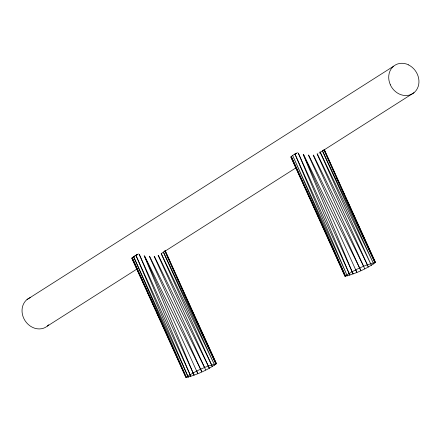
<?xml version="1.0" encoding="UTF-8"?>
<svg xmlns="http://www.w3.org/2000/svg" width="441" height="441" viewBox="0 0 441 441"><rect width="100%" height="100%" fill="white"/><g stroke="black" fill="none" stroke-linecap="round" stroke-linejoin="round"><path stroke-width="0.66" d="M165.061 250.449L216.437 363.704C207.463 370.021 196.631 374.938 185.964 377.524L131.826 258.183L133.584 256.634L138.446 253.917M324.389 149.841L375.478 262.467C366.504 268.79 355.672 273.701 345.005 276.292L290.867 156.946L292.626 155.397L297.488 152.68M351.664 210.578L375.478 262.467C364.812 265.058 353.98 269.969 345.005 276.292L291.242 156.39L345.667 276.38M195.495 318.06L216.437 363.704C205.771 366.289 194.939 371.201 185.964 377.524L132.201 257.621L133.469 257.114M27.028 299.549L393.692 66.161M47.308 326.114L136.953 269.049M295.95 167.85L161.136 253.658L212.375 366.609L211.476 364.751M319.03 153.154L413.972 92.72M296.198 153.534L294.93 154.041L347.332 275.989L292.626 155.397L345.38 275.73M137.157 254.771L135.889 255.273L187.717 375.975M296.192 153.562L294.93 154.041L349.873 275.151L349.068 273.244M137.151 254.793L135.889 255.273L190.832 376.382L190.027 374.481M133.474 257.136L132.201 257.621L186.339 376.967L133.584 256.634L134.836 256.133L133.584 256.634L188.285 377.22L187.745 375.958M308.579 154.945L363.643 266.386M303.436 154.311L359.674 268.134M149.538 256.177L204.602 367.618M144.698 256.16L200.633 369.365M313.446 155.056L367.37 264.843M367.138 264.545L368.351 267.003L317.173 154.179M154.4 256.293L208.328 366.074M208.097 365.776L209.31 368.241L158.132 255.411M317.14 153.534L371.421 265.372L320.177 152.426M158.402 255.389L211.57 364.845M320.039 151.71L373.725 264.016L322.316 150.69M161.29 253.564L214.684 365.253L163.275 251.927M322.525 150.899L374.817 262.378L324.438 150.028M163.484 252.131L215.776 363.61L165.116 250.631M336.748 178.07L337.321 179.316M342.773 191.196L344.493 194.95M345.639 197.447L346.218 198.698M347.651 201.824L351.091 209.326M177.993 279.925L178.566 281.176M184.018 293.056L186.025 297.432M186.885 299.307L187.458 300.558M188.897 303.684L192.337 311.186M192.91 312.437L194.922 316.814M290.867 156.946L314.681 208.847M315.254 210.098L318.7 217.6M320.133 220.726L320.706 221.977M321.853 224.48L323.578 228.234M131.826 258.183L153.347 305.078M153.92 306.33L155.927 310.707M156.5 311.958L159.945 319.46M161.378 322.586L161.952 323.837M163.098 326.34L164.824 330.089M170.27 341.973L170.843 343.225M323.738 149.769L374.817 262.378M313.204 155.199L364.735 268.795M308.551 155.43L360.81 270.625L359.757 268.089M303.535 154.852L356.841 272.373L355.793 269.837M298.491 153.496L353.114 273.916L352.056 271.386M164.691 251.001L215.776 363.61M154.163 256.43L205.693 370.032M149.505 256.662L201.769 371.862L200.457 368.687M144.494 256.083L197.8 373.61L196.752 371.074M139.45 254.727L194.073 375.153L193.015 372.617M298.265 153.044L349.068 273.387M139.224 254.275L190.027 374.618M303.199 154.422L352.138 271.755M144.157 255.659L193.092 372.987M390.302 84.782A16.802 14.503 57.5 0 0 410.725 94.633A16.802 14.503 57.5 0 0 418.239 86.392A16.802 14.503 57.5 0 0 408.493 64.91M30.291 297.592A16.802 14.503 57.5 0 0 23.682 318.193A16.802 14.503 57.5 0 0 32.507 327.365A16.802 14.503 57.5 0 0 48.731 324.791M390.351 84.804A16.802 14.503 57.5 0 1 392.33 67.418A16.802 14.503 57.5 0 1 408.553 64.844"/></g></svg>
